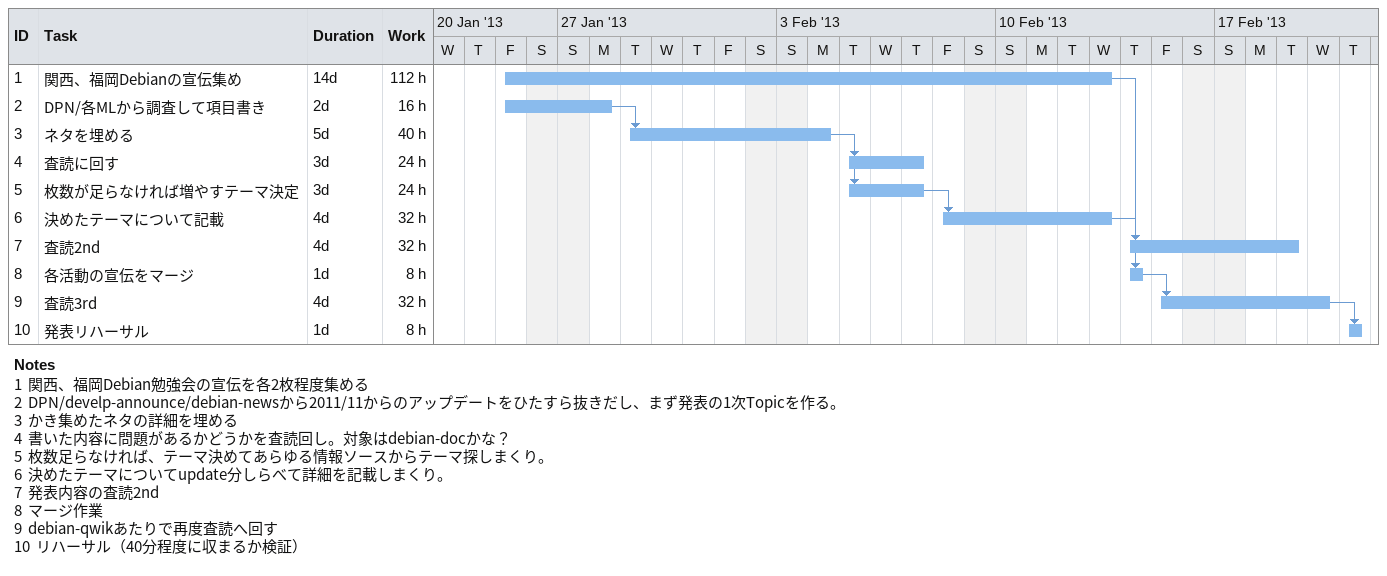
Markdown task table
| ID | Task | Duration | Start | Finish | Predecessors | Work (h) |
|---|---|---|---|---|---|---|
| 1 | 関西、福岡Debianの宣伝集め | 14d | 2013-01-25 | 2013-02-13 |  | 112 |
| 2 | DPN/各MLから調査して項目書き | 2d | 2013-01-25 | 2013-01-28 |  | 16 |
| 3 | ネタを埋める | 5d | 2013-01-29 | 2013-02-04 | 2 | 40 |
| 4 | 査読に回す | 3d | 2013-02-05 | 2013-02-07 | 3 | 24 |
| 5 | 枚数が足らなければ増やすテーマ決定 | 3d | 2013-02-05 | 2013-02-07 | 3 | 24 |
| 6 | 決めたテーマについて記載 | 4d | 2013-02-08 | 2013-02-13 | 5 | 32 |
| 7 | 査読2nd | 4d | 2013-02-14 | 2013-02-19 | 6 | 32 |
| 8 | 各活動の宣伝をマージ | 1d | 2013-02-14 | 2013-02-14 | 6, 1 | 8 |
| 9 | 査読3rd | 4d | 2013-02-15 | 2013-02-20 | 8 | 32 |
| 10 | 発表リハーサル | 1d | 2013-02-21 | 2013-02-21 | 9 | 8 |

Notes
- 1: 関西、福岡Debian勉強会の宣伝を各2枚程度集める
- 2: DPN/develp-announce/debian-newsから2011/11からのアップデートをひたすら抜きだし、まず発表の1次Topicを作る。
- 3: かき集めたネタの詳細を埋める
- 4: 書いた内容に問題があるかどうかを査読回し。対象はdebian-docかな？
- 5: 枚数足らなければ、テーマ決めてあらゆる情報ソースからテーマ探しまくり。
- 6: 決めたテーマについてupdate分しらべて詳細を記載しまくり。
- 7: 発表内容の査読2nd
- 8: マージ作業
- 9: debian-qwikあたりで再度査読へ回す
- 10: リハーサル（40分程度に収まるか検証）
